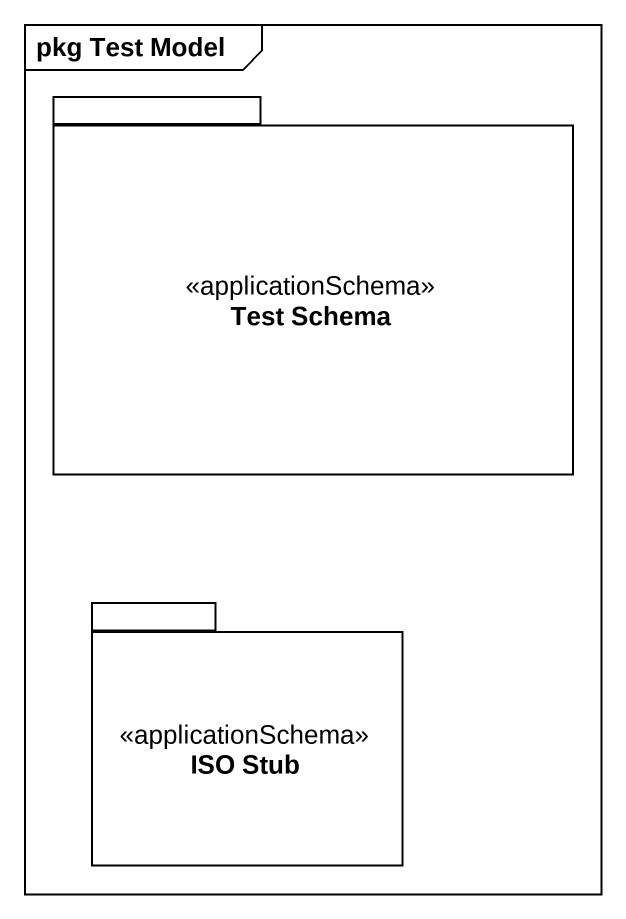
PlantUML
@startuml
mainframe pkg Test Model
package "Test Schema" as Test_Schema <<applicationSchema>> {
}
package "ISO Stub" as ISO_Stub <<applicationSchema>> {
}
@enduml
